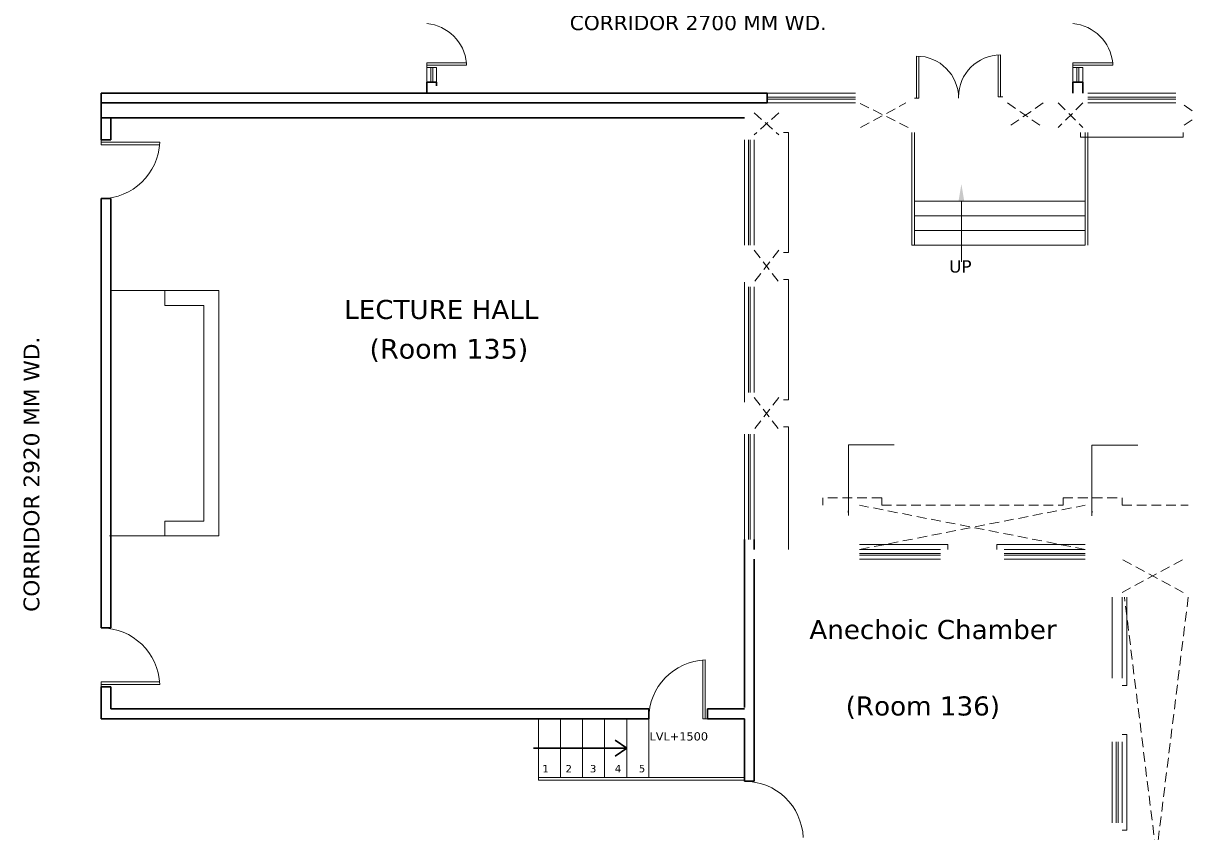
# Model space of a CAD drawing. Header units: millimetres. Extents: x -3092162 to 4513894, y -12317808 to 1849994.
# Drawn here: x -408865 to -385160, y -5850081 to -5833581 of the extents above; entities that cross this region are included whole.
import ezdxf

# ---------------------------------------------------------------- set-up
doc = ezdxf.new("R2010")
doc.units = ezdxf.units.MM
doc.header["$LTSCALE"] = 2
doc.header["$MEASUREMENT"] = 0
doc.linetypes.add('DASHED2', pattern=[0.375, 0.25, -0.125])
doc.layers.add('AEROW', color=7, linetype='Continuous', lineweight=15, true_color=0x0d0d0d)
doc.layers.add('DOT', color=7, linetype='DASHED2', lineweight=0, true_color=0x89067c)
for name, color, linetype, lineweight in [('DOOR', 27, 'Continuous', 5), ('glass', 5, 'Continuous', 15), ('RAILING', 47, 'Continuous', 13), ('SILL', 74, 'Continuous', 9), ('STAIR', 252, 'Continuous', 9), ('Step', 251, 'Continuous', 9), ('TEXT', 7, 'Continuous', 13), ('WAll', 250, 'Continuous', 35)]:
    doc.layers.add(name, color=color, linetype=linetype, lineweight=lineweight)
doc.styles.add('INNER DIM', font='', dxfattribs={"height": 250})
doc.styles.add('style2', font='')
doc.styles.get('INNER DIM').set_extended_font_data('Arial Narrow', bold=True)
doc.styles.get('style2').set_extended_font_data('Verdana')
doc.dimstyles.new('external final', dxfattribs={"dimscale": 0, "dimtxt": 250, "dimasz": 100, "dimexe": 50, "dimexo": 50, "dimgap": 50, "dimtad": 0, "dimdec": 0, "dimzin": 0, "dimdsep": 46, "dimtxsty": 'INNER DIM', "dimblk": 'ARCHTICK', "dimcen": 100, "dimdle": 50, "dimclrd": 256, "dimclre": 256, "dimclrt": 256, "dimadec": 0, "dimazin": 0, "dimtfac": 1, "dimtdec": 0, "dimtix": 1, "dimtmove": 1, "dimatfit": 3, "dimfxl": 50, "dimfxlon": 1, "dimtolj": 1, "dimtzin": 0, "dimlwd": -1, "dimlwe": -1, "dimarcsym": 1})

# ---------------------------------------------------------------- blocks, each defined once
blk = doc.blocks.new('_ArchTick')
at = {"color": 0, "linetype": 'ByBlock', "const_width": 0.15}
blk.add_lwpolyline([(-0.5, -0.5), (0.5, 0.5)], dxfattribs=at)

msp = doc.modelspace()

# ---------------------------------------------------------------- linework, layer by layer
at = {"layer": 'AEROW', "lineweight": 35, "ltscale": 100}
for q in [(-396792.5, -5848194.6), (-398462.5, -5848356.2), (-396792.5, -5848517.8)]:
    msp.add_line((-396559.3, -5848356.2), q, dxfattribs=at)
at = {"layer": 'AEROW', "ltscale": 100}
msp.add_lwpolyline([(-389734.5, -5837207), (-389734.5, -5838445.5)], dxfattribs=at)
msp.add_solid([(-389792.8, -5837207), (-389734.5, -5836857), (-389676.1, -5837207)], dxfattribs=at)
at = {"layer": 'DOOR', "ltscale": 200}
for p, q in [((-390647.7, -5834251.2), (-390647.7, -5835106.2)), ((-390647.7, -5834251.2), (-390647.7, -5835106.2)), ((-390602.7, -5834252.4), (-390602.7, -5835106.2)), ((-390602.7, -5834252.4), (-390602.7, -5835106.2)), ((-388982.7, -5834228.1), (-388982.7, -5835082)), ((-388982.7, -5834228.1), (-388982.7, -5835082)), ((-388937.7, -5834227), (-388937.7, -5835082)), ((-388937.7, -5834227), (-388937.7, -5835082)), ((-390692.7, -5835106.2), (-390602.7, -5835106.2)), ((-390692.7, -5835106.2), (-390602.7, -5835106.2)), ((-388892.7, -5835082), (-388982.7, -5835082)), ((-388892.7, -5835082), (-388982.7, -5835082))]:
    msp.add_line(p, q, dxfattribs=at)
at = {"layer": 'DOOR', "color": 252, "ltscale": 200}
for p, q in [((-399825.1, -5834391.2), (-400635.1, -5834391.2)), ((-400635.1, -5834481.2), (-400635.1, -5834391.2)), ((-399825.1, -5834436.2), (-400635.1, -5834436.2)), ((-399825.1, -5834391.2), (-399825.1, -5834436.2)), ((-386649.3, -5834391.2), (-387459.3, -5834391.2)), ((-387459.3, -5834481.2), (-387459.3, -5834391.2)), ((-386649.3, -5834436.2), (-387459.3, -5834436.2)), ((-386649.3, -5834391.2), (-386649.3, -5834436.2))]:
    msp.add_line(p, q, dxfattribs=at)
at = {"layer": 'DOOR', "ltscale": 0.1}
for p, q in [((-407279.3, -5835956.2), (-407279.3, -5836056.2)), ((-407279.3, -5836006.2), (-406080.4, -5836006.2)), ((-407279.3, -5836056.2), (-406083.5, -5836056.2)), ((-395009.3, -5847756.2), (-395009.3, -5846560.3)), ((-394959.3, -5847756.2), (-394959.3, -5846557.2)), ((-407279.3, -5847006.2), (-406083.5, -5847006.2)), ((-407279.3, -5847106.2), (-407279.3, -5847006.2)), ((-407279.3, -5847056.2), (-406080.4, -5847056.2)), ((-394909.3, -5847756.2), (-395009.3, -5847756.2))]:
    msp.add_line(p, q, dxfattribs=at)
for centre, start, end in [((-407279.3, -5835956.2), 270, 357.61198), ((-407279.3, -5847106.2), 2.38802, 90), ((-394909.3, -5847756.2), 92.38802, 180), ((-394159.3, -5850231.2), 2.38802, 90)]:
    msp.add_arc(centre, 1200, start, end, dxfattribs=at)
at = {"layer": 'DOOR', "color": 252, "ltscale": 200, "extrusion": (0, 0, -1)}
for centre, major_axis, start_param, end_param in [((-400721.7, -5834483.9), (901.3, 4), -1.4710077, -0.098523), ((-387545.9, -5834483.9), (901.3, 9), -1.4655385, -0.0930538)]:
    msp.add_ellipse(centre, major_axis=major_axis, ratio=1, start_param=start_param, end_param=end_param, dxfattribs=at)
at = {"layer": 'DOT', "ltscale": 400}
for p, q in [((-390816.8, -5835706.2), (-391816.8, -5835206.2)), ((-391792.7, -5835706.2), (-390864.6, -5835206.2)), ((-388067.7, -5835206.2), (-388792.7, -5835706.2)), ((-388792.7, -5835206.2), (-388067.7, -5835706.2)), ((-387259.3, -5835206.2), (-387759.3, -5835706.2)), ((-387759.3, -5835206.2), (-387259.3, -5835706.2)), ((-384534.3, -5835206.2), (-385259.3, -5835706.2)), ((-384534.3, -5835706.2), (-385259.3, -5835206.2)), ((-393459.3, -5835406.2), (-393959.3, -5835856.2)), ((-393959.3, -5835406.2), (-393459.3, -5835856.2)), ((-393459.3, -5838206.2), (-393959.3, -5838856.2)), ((-393959.3, -5838206.2), (-393459.3, -5838856.2)), ((-393459.3, -5841206.2), (-393959.3, -5841856.2)), ((-393959.3, -5841206.2), (-393459.3, -5841856.2)), ((-391360, -5843256.2), (-392559.8, -5843256.2)), ((-392559.8, -5843256.2), (-392559.8, -5843406.2)), ((-391360, -5843406.2), (-391360, -5843256.2)), ((-387659.1, -5843256.2), (-386459.3, -5843256.2)), ((-387659.1, -5843406.2), (-387659.1, -5843256.2)), ((-386459.3, -5843256.2), (-386459.3, -5843406.2)), ((-391809.8, -5844306.2), (-387209.3, -5843406.2)), ((-387209.3, -5844306.2), (-391809.8, -5843406.2)), ((-391360, -5843406.2), (-387659.1, -5843406.2)), ((-386459.3, -5843406.2), (-385110.1, -5843406.2)), ((-385209.3, -5845181.2), (-386459.3, -5844506.2)), ((-386459.3, -5845181.2), (-385209.3, -5844506.2)), ((-385109.3, -5855781.2), (-386409.3, -5845281.2)), ((-385109.3, -5845281.2), (-386409.3, -5855781.2))]:
    msp.add_line(p, q, dxfattribs=at)
at = {"layer": 'glass', "ltscale": 100}
for p, q in [((-400635.1, -5834481.2), (-400435.1, -5834481.2)), ((-400555.1, -5834481.2), (-400555.1, -5834781.2)), ((-400515.1, -5834481.2), (-400515.1, -5834781.2)), ((-387379.3, -5834481.2), (-387379.3, -5834781.2)), ((-387339.3, -5834481.2), (-387339.3, -5834781.2)), ((-393692.7, -5835086.2), (-391893, -5835086.2)), ((-393692.7, -5835126.2), (-391893, -5835126.2)), ((-387159.3, -5835086.2), (-385359.3, -5835086.2)), ((-387159.3, -5835126.2), (-385359.3, -5835126.2)), ((-394079.3, -5838106.2), (-394079.3, -5835956.2)), ((-394039.3, -5838106.2), (-394039.3, -5835956.2)), ((-394079.3, -5841106.2), (-394079.3, -5838956.2)), ((-394039.3, -5841106.2), (-394039.3, -5838956.2)), ((-394079.3, -5841956.2), (-394079.3, -5844106.2)), ((-394039.3, -5841956.2), (-394039.3, -5844106.2)), ((-390159.8, -5844386.2), (-391809.8, -5844386.2)), ((-390159.8, -5844426.2), (-391809.8, -5844426.2)), ((-387209.3, -5844386.2), (-388859.3, -5844386.2)), ((-387209.3, -5844426.2), (-388859.3, -5844426.2)), ((-386579.3, -5848231.2), (-386579.3, -5849881.2)), ((-386539.3, -5848231.2), (-386539.3, -5849881.2))]:
    msp.add_line(p, q, dxfattribs=at)
at = {"layer": 'RAILING', "ltscale": 100}
for p, q in [((-390742.7, -5835806.2), (-390742.7, -5838106.2)), ((-390692.7, -5835806.2), (-390692.7, -5838106.2)), ((-387209.3, -5835806.2), (-387209.3, -5838106.2)), ((-387159.3, -5838106.2), (-387159.3, -5835806.2)), ((-390692.7, -5838106.2), (-390742.7, -5838106.2)), ((-398359.3, -5849006.2), (-398359.3, -5847756.2)), ((-398359.3, -5848956.2), (-394159.3, -5848956.2)), ((-398359.3, -5849006.2), (-394159.3, -5849006.2))]:
    msp.add_line(p, q, dxfattribs=at)
at = {"layer": 'SILL', "ltscale": 100}
for p, q in [((-400635.1, -5834781.2), (-400635.1, -5834481.2)), ((-400635.1, -5834481.2), (-400435.1, -5834481.2)), ((-400435.1, -5834781.2), (-400435.1, -5834481.2)), ((-387459.3, -5834481.2), (-387259.3, -5834481.2)), ((-387459.3, -5834481.2), (-387459.3, -5834781.2)), ((-387259.3, -5834481.2), (-387259.3, -5834781.2)), ((-393692.7, -5835006.2), (-391893, -5835006.2)), ((-387159.3, -5835006.2), (-385359.3, -5835006.2)), ((-393692.7, -5835206.2), (-391893, -5835206.2)), ((-387159.3, -5835206.2), (-385359.3, -5835206.2)), ((-394159.3, -5838106.2), (-394159.3, -5835956.2)), ((-393959.3, -5838106.2), (-393959.3, -5835956.2)), ((-393259.3, -5835806.2), (-393359.3, -5835806.2)), ((-393259.3, -5835806.2), (-393259.3, -5838255.8)), ((-387309.3, -5835906.2), (-387309.3, -5835806.2)), ((-387309.3, -5835906.2), (-385209.7, -5835906.2)), ((-385209.7, -5835906.2), (-385209.7, -5835806.2)), ((-393259.3, -5838255.8), (-393359.3, -5838255.8)), ((-393259.3, -5838806.2), (-393359.3, -5838806.2)), ((-393259.3, -5838806.2), (-393259.3, -5841255.8)), ((-394159.3, -5841006.2), (-394159.3, -5838856.2)), ((-394159.3, -5841306.2), (-394159.3, -5838956.2)), ((-393959.3, -5841106.2), (-393959.3, -5838956.2)), ((-393259.3, -5841255.8), (-393359.3, -5841255.8)), ((-393259.3, -5841806.2), (-393359.3, -5841806.2)), ((-393259.3, -5841806.2), (-393259.3, -5844306.2)), ((-394159.3, -5841956.2), (-394159.3, -5844106.2)), ((-393959.3, -5841956.2), (-393959.3, -5844106.2)), ((-391809.4, -5844206.2), (-390009.4, -5844206.2)), ((-390009.4, -5844206.2), (-390009.4, -5844306.2)), ((-387209.7, -5844206.2), (-389009.7, -5844206.2)), ((-389009.7, -5844206.2), (-389009.7, -5844306.2)), ((-391809.8, -5844306.2), (-390159.8, -5844306.2)), ((-390159.8, -5844506.2), (-391809.8, -5844506.2)), ((-388859.3, -5844306.2), (-387209.3, -5844306.2)), ((-387209.3, -5844506.2), (-388859.3, -5844506.2)), ((-386659.3, -5845281.2), (-386659.3, -5846931.2)), ((-386459.3, -5846931.2), (-386459.3, -5845281.2)), ((-386359.3, -5845281.2), (-386359.3, -5847081.6)), ((-386359.3, -5847081.6), (-386459.3, -5847081.6)), ((-386659.3, -5849881.2), (-386659.3, -5848231.2)), ((-386359.3, -5848081.2), (-386459.3, -5848081.2)), ((-386459.3, -5849881.2), (-386459.3, -5848231.2)), ((-386359.3, -5848081.2), (-386359.3, -5850031.1)), ((-386359.3, -5850031.1), (-386459.3, -5850031.1))]:
    msp.add_line(p, q, dxfattribs=at)
at = {"layer": 'SILL', "ltscale": 200}
msp.add_ellipse((-390647.7, -5835106.2), major_axis=(-604.6, 604.6), ratio=1, start_param=3.9269908, end_param=5.4977871, dxfattribs=at)
msp.add_ellipse((-390647.7, -5835106.2), major_axis=(-604.6, 604.6), ratio=1, start_param=3.9269908, end_param=5.4977871, dxfattribs=at)
at = {"layer": 'SILL', "ltscale": 200, "extrusion": (0, 0, -1)}
msp.add_ellipse((-388937.7, -5835082), major_axis=(604.6, 604.6), ratio=1, start_param=3.9269908, end_param=5.4977871, dxfattribs=at)
msp.add_ellipse((-388937.7, -5835082), major_axis=(604.6, 604.6), ratio=1, start_param=3.9269908, end_param=5.4977871, dxfattribs=at)
at = {"layer": 'STAIR', "ltscale": 100}
for p, q in [((-390692.7, -5837206.2), (-387209.3, -5837206.2)), ((-390692.7, -5837506.2), (-387209.3, -5837506.2)), ((-390692.7, -5837806.2), (-387209.3, -5837806.2)), ((-390692.7, -5838106.2), (-387209.3, -5838106.2)), ((-397909.3, -5847756.2), (-397909.3, -5848956.2)), ((-397459.3, -5847756.2), (-397459.3, -5848956.2)), ((-397009.3, -5847756.2), (-397009.3, -5848956.2)), ((-396559.3, -5847756.2), (-396559.3, -5848956.2)), ((-396109.3, -5847756.2), (-396109.3, -5848956.2))]:
    msp.add_line(p, q, dxfattribs=at)
at = {"layer": 'Step', "ltscale": 15000}
for p, q in [((-404879.8, -5839031.2), (-407079.8, -5839031.2)), ((-404879.8, -5839031.2), (-404879.8, -5844031.2)), ((-405179.8, -5839331.2), (-405979.8, -5839331.2)), ((-405179.8, -5839331.2), (-405179.8, -5843731.2)), ((-405179.8, -5843731.2), (-405979.8, -5843731.2)), ((-404879.8, -5844031.2), (-407104.3, -5844031.2))]:
    msp.add_line(p, q, dxfattribs=at)
at = {"layer": 'Step', "ltscale": 100}
for p, q in [((-405979.8, -5839331.2), (-405979.8, -5839031.2)), ((-405979.8, -5843731.2), (-405979.8, -5844031.2))]:
    msp.add_line(p, q, dxfattribs=at)
msp.add_lwpolyline([(-407079.8, -5839031.2), (-406444.9, -5839031.2)], dxfattribs=at)
at = {"layer": 'WAll', "ltscale": 100}
for p, q in [((-400634.7, -5834781.2), (-400435.1, -5834781.2)), ((-400634.7, -5834781.2), (-400634.7, -5835006.2)), ((-400435.1, -5834781.2), (-400435.1, -5834856.2)), ((-387459.3, -5834781.2), (-387459.3, -5835006.2)), ((-387259.3, -5834781.2), (-387459.3, -5834781.2)), ((-387259.3, -5834781.2), (-387259.3, -5835006.2)), ((-407279.3, -5835006.2), (-407279.3, -5835206.2)), ((-400634.7, -5835006.2), (-407279.3, -5835006.2)), ((-393692.7, -5835006.2), (-400634.3, -5835006.2)), ((-393692.7, -5835006.2), (-393692.7, -5835206.2)), ((-393959.3, -5835206.2), (-407279.3, -5835206.2)), ((-407279.3, -5835206.2), (-407279.3, -5835956.2)), ((-393959.3, -5835206.2), (-393692.7, -5835206.2)), ((-407279.3, -5835506.2), (-394159.3, -5835506.2)), ((-407079.3, -5835506.2), (-407079.3, -5835956.2)), ((-407279.3, -5835956.2), (-407079.3, -5835956.2)), ((-407279.3, -5837156.2), (-407279.3, -5845906.2)), ((-407279.3, -5837156.2), (-407079.3, -5837156.2)), ((-407079.3, -5837156.2), (-407079.3, -5845906.2)), ((-394159.3, -5847531.2), (-394159.3, -5844106.2)), ((-393959.3, -5844106.2), (-393959.3, -5844306.2)), ((-393959.3, -5844506.2), (-393959.3, -5849031.2)), ((-407279.3, -5845906.2), (-407079.3, -5845906.2)), ((-407279.3, -5847106.2), (-407279.3, -5847756.2)), ((-407279.3, -5847106.2), (-407079.3, -5847106.2)), ((-407079.3, -5847106.2), (-407079.3, -5847556.2)), ((-407079.3, -5847556.2), (-396109.3, -5847556.2)), ((-396109.3, -5847756.2), (-396109.3, -5847556.2)), ((-394909.3, -5847556.2), (-394159.3, -5847556.2)), ((-394909.3, -5847756.2), (-394909.3, -5847556.2)), ((-407279.2, -5847756.2), (-396109.3, -5847756.2)), ((-394909.3, -5847756.2), (-394159.3, -5847756.2)), ((-394159.3, -5847756.2), (-394159.3, -5849031.2)), ((-394159.3, -5849031.2), (-393959.3, -5849031.2))]:
    msp.add_line(p, q, dxfattribs=at)

# ---------------------------------------------------------------- texts
at = {"layer": 'TEXT', "lineweight": 50, "style": 'style2'}
for s, height, p in [('CORRIDOR 2700 MM WD.', 300, (-397720.7, -5833721.7)), ('LECTURE HALL', 388.885, (-402320.3, -5839609.3)), ('(Room 135)', 400.02, (-401804.1, -5840416.7))]:
    msp.add_text(s, height=height, dxfattribs=at).set_placement(p)
at = {"layer": 'TEXT', "style": 'style2'}
for s, height, p in [('UP', 250, (-389985.1, -5838662.2)), ('Anechoic Chamber', 388.885, (-392835.3, -5846132.7)), ('(Room 136)', 388.88, (-392093.9, -5847691.1)), ('LVL+1500', 168, (-396095, -5848200.9))]:
    msp.add_text(s, height=height, dxfattribs=at).set_placement(p)
for s, height, rotation, p in [('CORRIDOR 2920 MM WD.', 321.425, 90, (-408537.7, -5845578.3)), ('1', 150, 360, (-398280.1, -5848850.4)), ('2', 150, 360, (-397807.1, -5848851.7)), ('3', 150, 360, (-397309.6, -5848850.2)), ('4', 150, 360, (-396803.9, -5848850.2)), ('5', 150, 360, (-396313.2, -5848848.6))]:
    msp.add_text(s, height=height, rotation=rotation, dxfattribs=at).set_placement(p)

# ---------------------------------------------------------------- leaders
at = {"layer": 'AEROW', "lineweight": 30, "ltscale": 100}
for points in [[(-392040, -5843617.4), (-392040, -5842177.4), (-391104.3, -5842177.4)], [(-387072, -5843623.9), (-387072, -5842183.8), (-386136.4, -5842183.8)]]:
    msp.add_leader(points, dimstyle='external final', override={"dimscale": 1, "dimfxl": 50}, dxfattribs=at)

doc.saveas('drawing.dxf')
